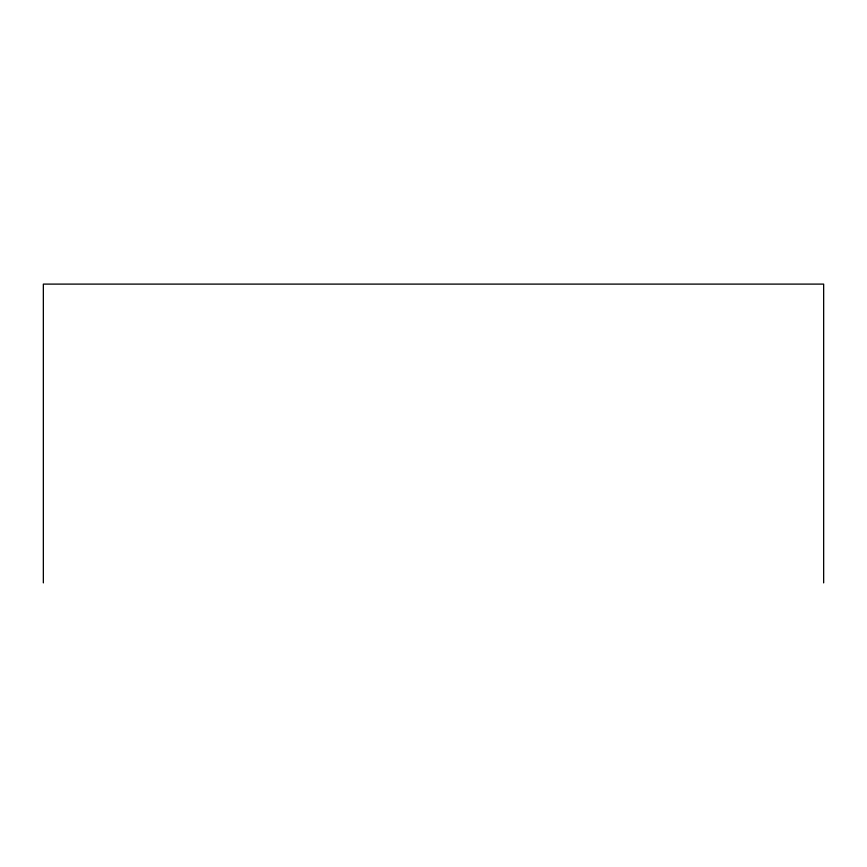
<?xml version="1.0" encoding="UTF-8"?>
<svg xmlns="http://www.w3.org/2000/svg" width="867" height="867" viewBox="0 0 867 867"><rect width="100%" height="100%" fill="white"/><g stroke="black" fill="none" stroke-linecap="round" stroke-linejoin="round"><path stroke-width="1.3" d="M823.65 582.895L823.65 284.105L43.35 284.105L43.35 582.895"/></g></svg>
